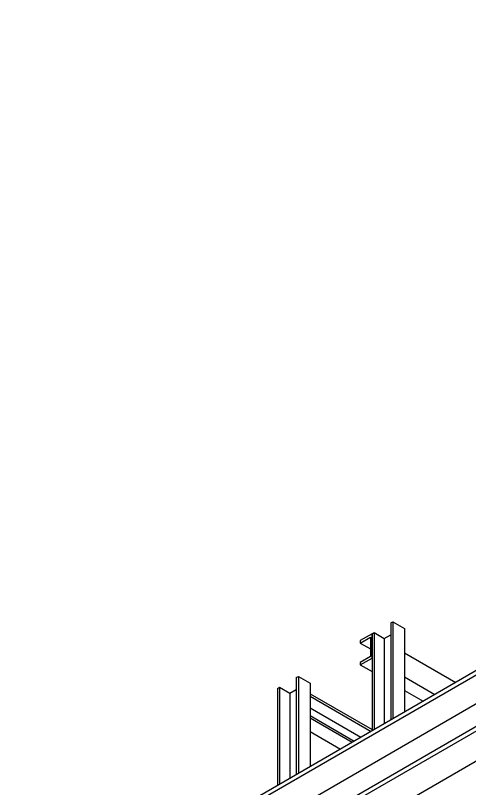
# Model space of a CAD drawing. Header units: millimetres. Extents: x 0 to 16187, y -20471 to 6290.
# Drawn here: x 7677.3 to 7738.8, y 2928 to 3032.5 of the extents above; entities that cross this region are included whole.
import ezdxf

# ---------------------------------------------------------------- set-up
doc = ezdxf.new("R2010")
doc.units = ezdxf.units.MM

msp = doc.modelspace()

# ---------------------------------------------------------------- linework, layer by layer
at = {"color": 7, "linetype": 'Continuous', "lineweight": 25}
for p, q in [((7893.14273, 3032.54954), (7677.29839, 2907.94525)), ((7893.14273, 3031.93714), (7677.29839, 2907.33285)), ((7893.14273, 3028.03879), (7680.67482, 2905.38367)), ((7893.14273, 3024.99654), (7677.29839, 2900.39225)), ((7893.14273, 3024.38413), (7677.29839, 2899.77985)), ((7856.23176, 2998.99384), (7680.83392, 2897.73882)), ((7728.12169, 2950.39627), (7728.40453, 2950.55955)), ((7728.12169, 2950.39627), (7728.12169, 2937.28492)), ((7728.40453, 2950.55955), (7728.40453, 2937.4482)), ((7728.40453, 2950.55955), (7729.99552, 2949.64109)), ((7725.5761, 2948.92673), (7725.85895, 2949.09001)), ((7725.85895, 2949.09001), (7725.85895, 2935.97867)), ((7725.85895, 2949.09001), (7727.2378, 2948.29401)), ((7729.99552, 2949.64109), (7729.99552, 2938.36666)), ((7725.5761, 2948.92673), (7723.98511, 2948.00827)), ((7723.98511, 2947.68166), (7725.36397, 2948.47765)), ((7723.98511, 2948.00827), (7723.98511, 2947.68166)), ((7725.36397, 2948.47765), (7725.36397, 2945.86472)), ((7725.5761, 2945.66057), (7725.5761, 2948.92673)), ((7725.5761, 2948.92673), (7725.5761, 2935.81539)), ((7727.2378, 2948.29401), (7728.12169, 2948.80427)), ((7727.2378, 2948.29401), (7727.2378, 2936.77466)), ((7723.98511, 2947.68166), (7725.36397, 2946.88566)), ((7729.99552, 2946.37546), (7736.93209, 2942.37106)), ((7725.36397, 2945.86472), (7723.98511, 2945.06872)), ((7723.98511, 2944.74211), (7725.5761, 2945.66057)), ((7723.98511, 2945.06872), (7723.98511, 2944.74211)), ((7723.98511, 2944.74211), (7725.5761, 2943.82365)), ((7715.32305, 2943.00777), (7715.6059, 2943.17105)), ((7715.32305, 2943.00777), (7715.32305, 2929.89643)), ((7715.6059, 2943.17105), (7715.6059, 2930.05971)), ((7715.6059, 2943.17105), (7717.19689, 2942.25259)), ((7729.99552, 2943.10929), (7734.1032, 2940.73798)), ((7717.19689, 2942.25259), (7717.19689, 2930.97817)), ((7712.77747, 2941.53824), (7713.06031, 2941.70152)), ((7712.77747, 2941.53824), (7712.77747, 2928.42689)), ((7713.06031, 2941.70152), (7713.06031, 2928.59017)), ((7713.06031, 2941.70152), (7714.43917, 2940.90552)), ((7714.43917, 2940.90552), (7715.32305, 2941.41578)), ((7714.43917, 2940.90552), (7714.43917, 2929.38617)), ((7717.19689, 2940.82388), (7725.5761, 2935.98666)), ((7729.99552, 2941.27237), (7732.51221, 2939.81952)), ((7717.19689, 2940.49726), (7725.44156, 2935.73772)), ((7717.19689, 2938.90527), (7724.0627, 2934.94172)), ((7717.19689, 2937.88433), (7723.17845, 2934.43125)), ((7717.19689, 2937.55772), (7722.89556, 2934.26794)), ((7717.19689, 2935.7208), (7721.30457, 2933.34948))]:
    msp.add_line(p, q, dxfattribs=at)

doc.saveas('drawing.dxf')
